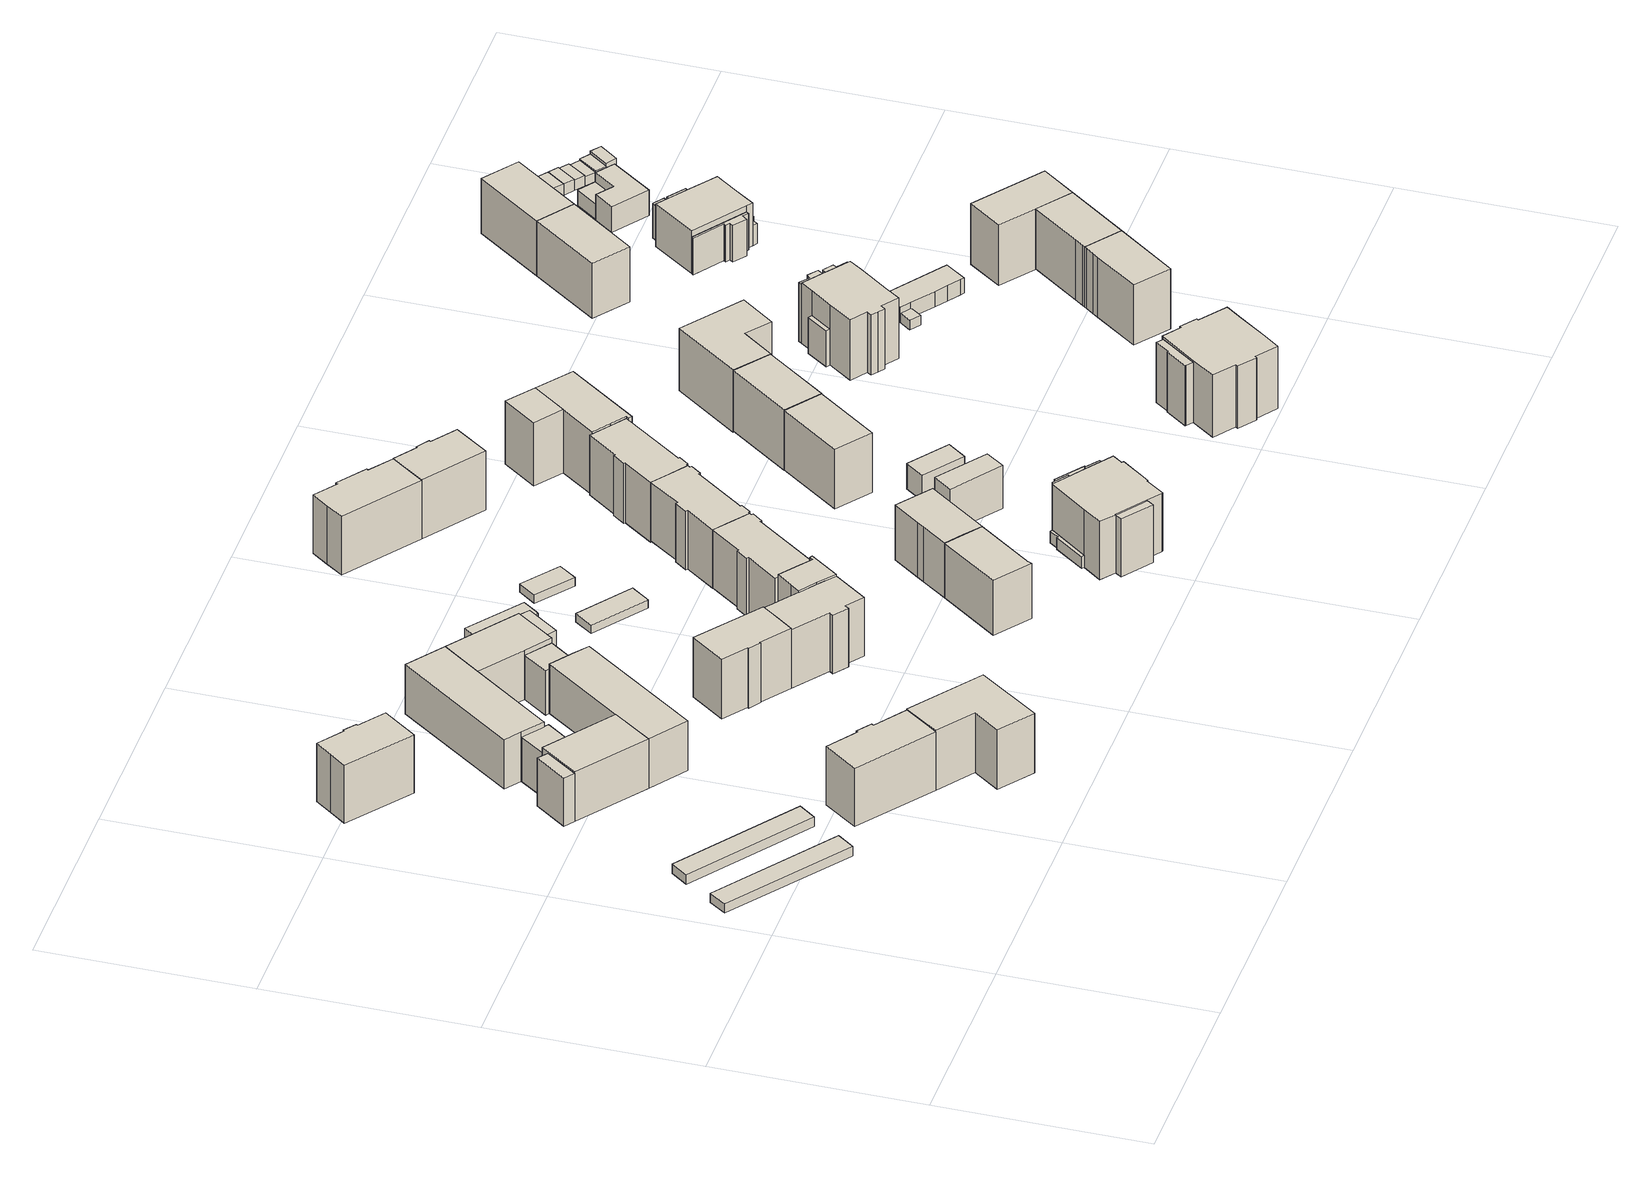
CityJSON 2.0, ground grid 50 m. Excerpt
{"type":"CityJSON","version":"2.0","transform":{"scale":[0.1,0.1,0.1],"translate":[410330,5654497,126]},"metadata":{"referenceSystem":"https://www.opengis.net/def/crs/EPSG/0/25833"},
"CityObjects":{
"building1":{"type":"Building","attributes":{"Dachtyp_tdc":"tdcPolyFlatRoof","Gemeindeschluessel":14612000,"Dachneigung":0,"QualitaetDacherkennung":51,"Geometrietyp2DReferenz":"3000","measuredHeight":2.45,"function":"31001_2463","roofType":"1000"},"geometry":[{"type":"Solid","lod":"1","boundaries":[[[[0,1,2,3]],[[4,5,6,7]],[[3,5,4,0]],[[2,6,5,3]],[[1,7,6,2]],[[0,4,7,1]]]]}]},
"building2":{"type":"Building","attributes":{"Dachtyp_tdc":"tdcPolyFlatRoof","Gemeindeschluessel":14612000,"Dachneigung":2.94,"QualitaetDacherkennung":59,"Geometrietyp2DReferenz":"3000","measuredHeight":2.65,"function":"31001_2463","roofType":"2100"},"geometry":[{"type":"Solid","lod":"1","boundaries":[[[[8,9,10,11]],[[12,13,14,15]],[[11,13,12,8]],[[10,14,13,11]],[[9,15,14,10]],[[8,12,15,9]]]]}]},
"building3":{"type":"Building","attributes":{"Dachtyp_tdc":"tdcHipAndGableRoof","Gemeindeschluessel":14612000,"Dachneigung":37.78,"QualitaetDacherkennung":72,"Geometrietyp2DReferenz":"3000","measuredHeight":17.45,"function":"31001_9998","roofType":"5000"},"geometry":[{"type":"Solid","lod":"1","boundaries":[[[[16,17,18,19,20,21,22,23,24]],[[25,26,27,28,29,30,31,32,33]],[[24,26,25,16]],[[23,27,26,24]],[[22,28,27,23]],[[21,29,28,22]],[[20,30,29,21]],[[19,31,30,20]],[[18,32,31,19]],[[17,33,32,18]],[[16,25,33,17]]]]}]},
"building4":{"type":"Building","attributes":{"Dachtyp_tdc":"tdcHipAndGableRoof","Gemeindeschluessel":14612000,"Dachneigung":37.5,"QualitaetDacherkennung":71,"Geometrietyp2DReferenz":"3000","measuredHeight":17.58,"function":"31001_9998","roofType":"5000"},"geometry":[{"type":"Solid","lod":"1","boundaries":[[[[34,35,36,37,38,39,40,41,42]],[[43,44,45,46,47,48,49,50,51]],[[42,44,43,34]],[[41,45,44,42]],[[40,46,45,41]],[[39,47,46,40]],[[38,48,47,39]],[[37,49,48,38]],[[36,50,49,37]],[[35,51,50,36]],[[34,43,51,35]]]]}]},
"building5":{"type":"Building","attributes":{"Dachtyp_tdc":"tdcFreeFormRoof","Gemeindeschluessel":14612000,"Dachneigung":36.36,"QualitaetDacherkennung":75,"Geometrietyp2DReferenz":"3000","measuredHeight":17.56,"function":"31001_9998","roofType":"5000"},"geometry":[{"type":"Solid","lod":"1","boundaries":[[[[52,53,54,55,56,57]],[[58,59,47,45,60,61]],[[57,59,58,52]],[[56,47,59,57]],[[55,45,47,56]],[[54,60,45,55]],[[53,61,60,54]],[[52,58,61,53]]]]}]},
"building6":{"type":"Building","attributes":{"Gemeindeschluessel":14612000,"Geometrietyp2DReferenz":"3000","function":"31001_9998","roofType":"9999"},"children":["building6-1","building6-2","building6-3","building6-4","building6-5","building6-6","building6-7","building6-8"]},
"building6-1":{"type":"BuildingPart","attributes":{"Dachtyp_tdc":"tdcPolyFlatRoof","Dachneigung":23.16,"QualitaetDacherkennung":51,"Geometrietyp2DReferenz":"3000","measuredHeight":13.21,"roofType":"2100"},"parents":["building6"],"geometry":[{"type":"Solid","lod":"1","boundaries":[[[[62,63,64,65]],[[66,67,68,69]],[[65,67,66,62]],[[64,68,67,65]],[[63,69,68,64]],[[62,66,69,63]]]]}]},
"building6-2":{"type":"BuildingPart","attributes":{"Dachtyp_tdc":"tdcPolyFlatRoof","Dachneigung":24.16,"QualitaetDacherkennung":49,"Geometrietyp2DReferenz":"3000","measuredHeight":13.28,"roofType":"2100"},"parents":["building6"],"geometry":[{"type":"Solid","lod":"1","boundaries":[[[[70,71,72,73]],[[74,75,76,77]],[[73,75,74,70]],[[72,76,75,73]],[[71,77,76,72]],[[70,74,77,71]]]]}]},
"building6-3":{"type":"BuildingPart","attributes":{"Dachtyp_tdc":"tdcPolyFlatRoof","Dachneigung":0,"QualitaetDacherkennung":72,"Geometrietyp2DReferenz":"3000","measuredHeight":11.73,"roofType":"1000"},"parents":["building6"],"geometry":[{"type":"Solid","lod":"1","boundaries":[[[[78,79,80,81,82]],[[83,84,85,86,87]],[[82,84,83,78]],[[81,85,84,82]],[[80,86,85,81]],[[79,87,86,80]],[[78,83,87,79]]]]}]},
"building6-4":{"type":"BuildingPart","attributes":{"Dachtyp_tdc":"tdcGableRoof","Dachneigung":17.77,"QualitaetDacherkennung":69,"Geometrietyp2DReferenz":"3000","measuredHeight":14.14,"roofType":"3100"},"parents":["building6"],"geometry":[{"type":"Solid","lod":"1","boundaries":[[[[88,89,90,91]],[[92,74,93,94]],[[91,74,92,88]],[[90,93,74,91]],[[89,94,93,90]],[[88,92,94,89]]]]}]},
"building6-5":{"type":"BuildingPart","attributes":{"Dachtyp_tdc":"tdcHipRoof","Dachneigung":19.66,"QualitaetDacherkennung":81,"Geometrietyp2DReferenz":"3000","measuredHeight":14.11,"roofType":"3200"},"parents":["building6"],"geometry":[{"type":"Solid","lod":"1","boundaries":[[[[95,96,97,98,99,100,101]],[[102,103,104,105,106,107,108]],[[101,103,102,95]],[[100,104,103,101]],[[99,105,104,100]],[[98,106,105,99]],[[97,107,106,98]],[[96,108,107,97]],[[95,102,108,96]]]]}]},
"building6-6":{"type":"BuildingPart","attributes":{"Dachtyp_tdc":"tdcGableRoof","Dachneigung":17.85,"QualitaetDacherkennung":70,"Geometrietyp2DReferenz":"3000","measuredHeight":14.15,"roofType":"3100"},"parents":["building6"],"geometry":[{"type":"Solid","lod":"1","boundaries":[[[[109,98,97,110,111,112]],[[66,69,84,83,107,106]],[[112,69,66,109]],[[111,84,69,112]],[[110,83,84,111]],[[97,107,83,110]],[[98,106,107,97]],[[109,66,106,98]]]]}]},
"building6-7":{"type":"BuildingPart","attributes":{"Dachtyp_tdc":"tdcPolyFlatRoof","Dachneigung":0,"QualitaetDacherkennung":70,"Geometrietyp2DReferenz":"3000","measuredHeight":11.73,"roofType":"1000"},"parents":["building6"],"geometry":[{"type":"Solid","lod":"1","boundaries":[[[[113,114,115,116,117,118]],[[102,108,119,120,93,103]],[[118,108,102,113]],[[117,119,108,118]],[[116,120,119,117]],[[115,93,120,116]],[[114,103,93,115]],[[113,102,103,114]]]]}]},
"building6-8":{"type":"BuildingPart","attributes":{"Dachtyp_tdc":"tdcHipRoof","Dachneigung":19.84,"QualitaetDacherkennung":82,"Geometrietyp2DReferenz":"3000","measuredHeight":14.15,"roofType":"3200"},"parents":["building6"],"geometry":[{"type":"Solid","lod":"1","boundaries":[[[[121,89,88,122,123,124]],[[85,125,126,92,94,86]],[[124,85,86,121]],[[123,125,85,124]],[[122,126,125,123]],[[88,92,126,122]],[[89,94,92,88]],[[121,86,94,89]]]]}]},
"building7":{"type":"Building","attributes":{"Dachtyp_tdc":"tdcHipAndGableRoof","Gemeindeschluessel":14612000,"Dachneigung":37.35,"QualitaetDacherkennung":69,"Geometrietyp2DReferenz":"3000","measuredHeight":17.78,"function":"31001_9998","roofType":"5000"},"geometry":[{"type":"Solid","lod":"1","boundaries":[[[[127,128,129,130,131,132,133,134,135]],[[136,137,138,139,140,141,142,143,144]],[[135,137,136,127]],[[134,138,137,135]],[[133,139,138,134]],[[132,140,139,133]],[[131,141,140,132]],[[130,142,141,131]],[[129,143,142,130]],[[128,144,143,129]],[[127,136,144,128]]]]}]},
"building8":{"type":"Building","attributes":{"Gemeindeschluessel":14612000,"Geometrietyp2DReferenz":"3000","function":"31001_9998","roofType":"9999"},"children":["building8-1","building8-2"]},
"building8-1":{"type":"BuildingPart","attributes":{"Dachtyp_tdc":"tdcGableRoof","Dachneigung":36.53,"QualitaetDacherkennung":69,"Geometrietyp2DReferenz":"3000","measuredHeight":17.7,"roofType":"3100"},"parents":["building8"],"geometry":[{"type":"Solid","lod":"1","boundaries":[[[[145,146,147,148,149,150,151,152,153]],[[154,155,156,157,158,159,160,161,162]],[[153,155,154,145]],[[152,156,155,153]],[[151,157,156,152]],[[150,158,157,151]],[[149,159,158,150]],[[148,160,159,149]],[[147,161,160,148]],[[146,162,161,147]],[[145,154,162,146]]]]}]},
"building8-2":{"type":"BuildingPart","attributes":{"Dachtyp_tdc":"tdcHipAndGableRoof","Dachneigung":37.34,"QualitaetDacherkennung":68,"Geometrietyp2DReferenz":"3000","measuredHeight":17.77,"roofType":"5000"},"parents":["building8"],"geometry":[{"type":"Solid","lod":"1","boundaries":[[[[163,164,165,166,167,168,169,170,171,172,173,174,175]],[[176,177,136,144,143,178,179,180,157,155,181,182,183]],[[175,177,176,163]],[[174,136,177,175]],[[173,144,136,174]],[[172,143,144,173]],[[171,178,143,172]],[[170,179,178,171]],[[169,180,179,170]],[[168,157,180,169]],[[167,155,157,168]],[[166,181,155,167]],[[165,182,181,166]],[[164,183,182,165]],[[163,176,183,164]]]]}]},
"building9":{"type":"Building","attributes":{"Dachtyp_tdc":"tdcGableRoof","Gemeindeschluessel":14612000,"Dachneigung":49.76,"QualitaetDacherkennung":6,"Geometrietyp2DReferenz":"3000","measuredHeight":5.84,"function":"31001_2463","roofType":"3100"},"geometry":[{"type":"Solid","lod":"1","boundaries":[[[[184,185,186,187,188,189,190]],[[191,192,193,194,195,196,197]],[[190,192,191,184]],[[189,193,192,190]],[[188,194,193,189]],[[187,195,194,188]],[[186,196,195,187]],[[185,197,196,186]],[[184,191,197,185]]]]}]},
"building10":{"type":"Building","attributes":{"Dachtyp_tdc":"tdcPolyFlatRoof","Gemeindeschluessel":14612000,"Dachneigung":3.15,"QualitaetDacherkennung":67,"Geometrietyp2DReferenz":"3000","measuredHeight":2.36,"function":"31001_2463","roofType":"2100"},"geometry":[{"type":"Solid","lod":"1","boundaries":[[[[198,199,200,201]],[[202,203,204,205]],[[201,203,202,198]],[[200,204,203,201]],[[199,205,204,200]],[[198,202,205,199]]]]}]},
"building11":{"type":"Building","attributes":{"Dachtyp_tdc":"tdcFreeFormRoof","Gemeindeschluessel":14612000,"Dachneigung":37.37,"QualitaetDacherkennung":79,"Geometrietyp2DReferenz":"3000","measuredHeight":16.45,"function":"31001_9998","roofType":"5000"},"geometry":[{"type":"Solid","lod":"1","boundaries":[[[[206,207,208,209,210,211]],[[212,213,214,215,216,217]],[[211,213,212,206]],[[210,214,213,211]],[[209,215,214,210]],[[208,216,215,209]],[[207,217,216,208]],[[206,212,217,207]]]]}]},
"building12":{"type":"Building","attributes":{"Dachtyp_tdc":"tdcGableRoof","Gemeindeschluessel":14612000,"Dachneigung":37.32,"QualitaetDacherkennung":85,"Geometrietyp2DReferenz":"3000","measuredHeight":17.34,"function":"31001_9998","roofType":"3100"},"geometry":[{"type":"Solid","lod":"1","boundaries":[[[[218,219,220,221,222,223,224,225,226,227,228,229,230,231,232,233]],[[234,235,236,237,238,239,240,241,242,243,244,245,246,247,248,249]],[[233,235,234,218]],[[232,236,235,233]],[[231,237,236,232]],[[230,238,237,231]],[[229,239,238,230]],[[228,240,239,229]],[[227,241,240,228]],[[226,242,241,227]],[[225,243,242,226]],[[224,244,243,225]],[[223,245,244,224]],[[222,246,245,223]],[[221,247,246,222]],[[220,248,247,221]],[[219,249,248,220]],[[218,234,249,219]]]]}]},
"building13":{"type":"Building","attributes":{"Dachtyp_tdc":"tdcPolyFlatRoof","Gemeindeschluessel":14612000,"Dachneigung":3.33,"QualitaetDacherkennung":81,"Geometrietyp2DReferenz":"3000","measuredHeight":2.34,"function":"31001_2463","roofType":"2100"},"geometry":[{"type":"Solid","lod":"1","boundaries":[[[[250,251,252,253]],[[254,255,256,257]],[[253,255,254,250]],[[252,256,255,253]],[[251,257,256,252]],[[250,254,257,251]]]]}]},
"building14":{"type":"Building","attributes":{"Dachtyp_tdc":"tdcHipAndGableRoof","Gemeindeschluessel":14612000,"Dachneigung":37.09,"QualitaetDacherkennung":76,"Geometrietyp2DReferenz":"3000","measuredHeight":16.44,"function":"31001_9998","roofType":"5000"},"geometry":[{"type":"Solid","lod":"1","boundaries":[[[[258,259,260,261,262,263,264]],[[213,265,266,267,268,214,269]],[[264,265,213,258]],[[263,266,265,264]],[[262,267,266,263]],[[261,268,267,262]],[[260,214,268,261]],[[259,269,214,260]],[[258,213,269,259]]]]}]},
"building15":{"type":"Building","attributes":{"Dachtyp_tdc":"tdcGableRoof","Gemeindeschluessel":14612000,"Dachneigung":37.23,"QualitaetDacherkennung":85,"Geometrietyp2DReferenz":"3000","measuredHeight":17.52,"function":"31001_9998","roofType":"3100"},"geometry":[{"type":"Solid","lod":"1","boundaries":[[[[270,271,230,229,228,272,273,274,275,276,277,278,279,280,281,282,283,284]],[[285,286,287,288,289,290,291,292,293,294,295,296,297,298,299,300,301,302]],[[284,286,285,270]],[[283,287,286,284]],[[282,288,287,283]],[[281,289,288,282]],[[280,290,289,281]],[[279,291,290,280]],[[278,292,291,279]],[[277,293,292,278]],[[276,294,293,277]],[[275,295,294,276]],[[274,296,295,275]],[[273,297,296,274]],[[272,298,297,273]],[[228,299,298,272]],[[229,300,299,228]],[[230,301,300,229]],[[271,302,301,230]],[[270,285,302,271]]]]}]},
"building16":{"type":"Building","attributes":{"Gemeindeschluessel":14612000,"Geometrietyp2DReferenz":"3000","function":"31001_9998","roofType":"9999"},"children":["building16-1","building16-2","building16-3","building16-4","building16-5"]},
"building16-1":{"type":"BuildingPart","attributes":{"Dachtyp_tdc":"tdcFreeFormRoof","Dachneigung":51.34,"QualitaetDacherkennung":10,"Geometrietyp2DReferenz":"3000","measuredHeight":14.59,"roofType":"5000"},"parents":["building16"],"geometry":[{"type":"Solid","lod":"1","boundaries":[[[[303,304,305,306]],[[307,308,309,310]],[[306,308,307,303]],[[305,309,308,306]],[[304,310,309,305]],[[303,307,310,304]]]]}]},
"building16-2":{"type":"BuildingPart","attributes":{"Dachtyp_tdc":"tdcPolyFlatRoof","Dachneigung":0,"QualitaetDacherkennung":0,"Geometrietyp2DReferenz":"3000","measuredHeight":3.07,"roofType":"9999"},"parents":["building16"],"geometry":[{"type":"Solid","lod":"1","boundaries":[[[[311,312,313,314,315,316]],[[317,318,319,320,321,322]],[[316,318,317,311]],[[315,319,318,316]],[[314,320,319,315]],[[313,321,320,314]],[[312,322,321,313]],[[311,317,322,312]]]]}]},
"building16-3":{"type":"BuildingPart","attributes":{"Dachtyp_tdc":"tdcFreeFormRoof","Dachneigung":54.46,"QualitaetDacherkennung":13,"Geometrietyp2DReferenz":"3000","measuredHeight":14.56,"roofType":"5000"},"parents":["building16"],"geometry":[{"type":"Solid","lod":"1","boundaries":[[[[323,324,325,326,327,328,329]],[[330,331,332,333,334,335,307]],[[329,330,307,323]],[[328,331,330,329]],[[327,332,331,328]],[[326,333,332,327]],[[325,334,333,326]],[[324,335,334,325]],[[323,307,335,324]]]]}]},
"building16-4":{"type":"BuildingPart","attributes":{"Dachtyp_tdc":"tdcCutTentRoof","Dachneigung":0.566,"QualitaetDacherkennung":48,"Geometrietyp2DReferenz":"3000","measuredHeight":17.01,"roofType":"9999"},"parents":["building16"],"geometry":[{"type":"Solid","lod":"1","boundaries":[[[[336,337,338,339,340,341,342,343,344,345,346,347,348,349,350,351]],[[352,353,354,322,321,330,307,310,355,356,357,358,359,360,361,362]],[[351,353,352,336]],[[350,354,353,351]],[[349,322,354,350]],[[348,321,322,349]],[[347,330,321,348]],[[346,307,330,347]],[[345,310,307,346]],[[344,355,310,345]],[[343,356,355,344]],[[342,357,356,343]],[[341,358,357,342]],[[340,359,358,341]],[[339,360,359,340]],[[338,361,360,339]],[[337,362,361,338]],[[336,352,362,337]]]]}]},
"building16-5":{"type":"BuildingPart","attributes":{"Dachtyp_tdc":"tdcGableRoof","Dachneigung":29.34,"QualitaetDacherkennung":16,"Geometrietyp2DReferenz":"3000","measuredHeight":16.49,"roofType":"3100"},"parents":["building16"],"geometry":[{"type":"Solid","lod":"1","boundaries":[[[[363,364,365,366]],[[362,367,368,352]],[[366,367,362,363]],[[365,368,367,366]],[[364,352,368,365]],[[363,362,352,364]]]]}]},
"building17":{"type":"Building","attributes":{"Dachtyp_tdc":"tdcGableRoof","Gemeindeschluessel":14612000,"Dachneigung":37.22,"QualitaetDacherkennung":71,"Geometrietyp2DReferenz":"3000","measuredHeight":17.54,"function":"31001_9998","roofType":"3100"},"geometry":[{"type":"Solid","lod":"1","boundaries":[[[[369,370,371,372,373,374,375,376,377,378]],[[379,380,381,382,383,384,385,386,387,388]],[[378,380,379,369]],[[377,381,380,378]],[[376,382,381,377]],[[375,383,382,376]],[[374,384,383,375]],[[373,385,384,374]],[[372,386,385,373]],[[371,387,386,372]],[[370,388,387,371]],[[369,379,388,370]]]]}]},
"building18":{"type":"Building","attributes":{"Dachtyp_tdc":"tdcGableRoof","Gemeindeschluessel":14612000,"Dachneigung":66.22,"QualitaetDacherkennung":9,"Geometrietyp2DReferenz":"3000","measuredHeight":14.75,"function":"31001_2463","roofType":"3100"},"geometry":[{"type":"Solid","lod":"1","boundaries":[[[[389,390,391,392]],[[393,394,395,396]],[[392,394,393,389]],[[391,395,394,392]],[[390,396,395,391]],[[389,393,396,390]]]]}]},
"building19":{"type":"Building","attributes":{"Dachtyp_tdc":"tdcHipAndGableRoof","Gemeindeschluessel":14612000,"Dachneigung":37.51,"QualitaetDacherkennung":72,"Geometrietyp2DReferenz":"3000","measuredHeight":17.6,"function":"31001_9998","roofType":"5000"},"geometry":[{"type":"Solid","lod":"1","boundaries":[[[[397,398,399,400,401,402,403,404,405]],[[382,406,407,408,409,410,411,384,383]],[[405,406,382,397]],[[404,407,406,405]],[[403,408,407,404]],[[402,409,408,403]],[[401,410,409,402]],[[400,411,410,401]],[[399,384,411,400]],[[398,383,384,399]],[[397,382,383,398]]]]}]},
"building20":{"type":"Building","attributes":{"Dachtyp_tdc":"tdcGableRoof","Gemeindeschluessel":14612000,"Dachneigung":37.27,"QualitaetDacherkennung":84,"Geometrietyp2DReferenz":"3000","measuredHeight":17.91,"function":"31001_9998","roofType":"3100"},"geometry":[{"type":"Solid","lod":"1","boundaries":[[[[412,413,282,281,280,414,415,416,417,418,419,420,421,422,423,424]],[[425,426,427,428,429,430,431,432,433,434,435,436,437,438,439,440]],[[424,426,425,412]],[[423,427,426,424]],[[422,428,427,423]],[[421,429,428,422]],[[420,430,429,421]],[[419,431,430,420]],[[418,432,431,419]],[[417,433,432,418]],[[416,434,433,417]],[[415,435,434,416]],[[414,436,435,415]],[[280,437,436,414]],[[281,438,437,280]],[[282,439,438,281]],[[413,440,439,282]],[[412,425,440,413]]]]}]},
"building21":{"type":"Building","attributes":{"Dachtyp_tdc":"tdcPolyFlatRoof","Gemeindeschluessel":14612000,"Dachneigung":3.02,"QualitaetDacherkennung":56,"Geometrietyp2DReferenz":"3000","measuredHeight":2.67,"function":"31001_9998","roofType":"2100"},"geometry":[{"type":"Solid","lod":"1","boundaries":[[[[441,442,443,444]],[[445,446,447,448]],[[444,446,445,441]],[[443,447,446,444]],[[442,448,447,443]],[[441,445,448,442]]]]}]},
"building22":{"type":"Building","attributes":{"Dachtyp_tdc":"tdcGableRoof","Gemeindeschluessel":14612000,"Dachneigung":57.33,"QualitaetDacherkennung":16,"Geometrietyp2DReferenz":"3000","measuredHeight":9.85,"function":"31001_2463","roofType":"3100"},"geometry":[{"type":"Solid","lod":"1","boundaries":[[[[449,450,451,452]],[[453,454,455,456]],[[452,454,453,449]],[[451,455,454,452]],[[450,456,455,451]],[[449,453,456,450]]]]}]},
"building23":{"type":"Building","attributes":{"Dachtyp_tdc":"tdcHipAndGableRoof","Gemeindeschluessel":14612000,"Dachneigung":36.99,"QualitaetDacherkennung":79,"Geometrietyp2DReferenz":"3000","measuredHeight":17.65,"function":"31001_9998","roofType":"5000"},"geometry":[{"type":"Solid","lod":"1","boundaries":[[[[457,458,459,460]],[[461,462,463,464]],[[460,462,461,457]],[[459,463,462,460]],[[458,464,463,459]],[[457,461,464,458]]]]}]},
"building24":{"type":"Building","attributes":{"Gemeindeschluessel":14612000,"Geometrietyp2DReferenz":"3000","function":"31001_9998","roofType":"9999"},"children":["building24-1","building24-2"]},
"building24-1":{"type":"BuildingPart","attributes":{"Dachtyp_tdc":"tdcHipAndGableRoof","Dachneigung":36.95,"QualitaetDacherkennung":67,"Geometrietyp2DReferenz":"3000","measuredHeight":18.6,"roofType":"5000"},"parents":["building24"],"geometry":[{"type":"Solid","lod":"1","boundaries":[[[[465,466,467,468]],[[469,470,471,472]],[[468,470,469,465]],[[467,471,470,468]],[[466,472,471,467]],[[465,469,472,466]]]]}]},
"building24-2":{"type":"BuildingPart","attributes":{"Dachtyp_tdc":"tdcHipAndGableRoof","Dachneigung":36.85,"QualitaetDacherkennung":68,"Geometrietyp2DReferenz":"3000","measuredHeight":18.6,"roofType":"5000"},"parents":["building24"],"geometry":[{"type":"Solid","lod":"1","boundaries":[[[[473,474,475,476,466,465,477,478]],[[479,480,481,469,472,482,483,484]],[[478,480,479,473]],[[477,481,480,478]],[[465,469,481,477]],[[466,472,469,465]],[[476,482,472,466]],[[475,483,482,476]],[[474,484,483,475]],[[473,479,484,474]]]]}]},
"building25":{"type":"Building","attributes":{"Dachtyp_tdc":"tdcGableRoof","Gemeindeschluessel":14612000,"Dachneigung":36.83,"QualitaetDacherkennung":82,"Geometrietyp2DReferenz":"3000","measuredHeight":17.8,"function":"31001_9998","roofType":"3100"},"geometry":[{"type":"Solid","lod":"1","boundaries":[[[[485,486,487,488]],[[489,490,491,492]],[[488,490,489,485]],[[487,491,490,488]],[[486,492,491,487]],[[485,489,492,486]]]]}]},
"building26":{"type":"Building","attributes":{"Gemeindeschluessel":14612000,"Geometrietyp2DReferenz":"3000","function":"31001_9998","roofType":"9999"},"children":["building26-1","building26-2","building26-3"]},
"building26-1":{"type":"BuildingPart","attributes":{"Dachtyp_tdc":"tdcFreeFormRoof","Dachneigung":66.39,"QualitaetDacherkennung":14,"Geometrietyp2DReferenz":"3000","measuredHeight":17.11,"roofType":"5000"},"parents":["building26"],"geometry":[{"type":"Solid","lod":"1","boundaries":[[[[493,494,495,496,497,498,499]],[[500,501,502,503,504,505,506]],[[499,501,500,493]],[[498,502,501,499]],[[497,503,502,498]],[[496,504,503,497]],[[495,505,504,496]],[[494,506,505,495]],[[493,500,506,494]]]]}]},
"building26-2":{"type":"BuildingPart","attributes":{"Dachtyp_tdc":"tdcGableRoof","Dachneigung":68.53,"QualitaetDacherkennung":6,"Geometrietyp2DReferenz":"3000","measuredHeight":12.08,"roofType":"3100"},"parents":["building26"],"geometry":[{"type":"Solid","lod":"1","boundaries":[[[[507,508,509,510,511,512,513,514,515]],[[516,517,518,519,520,521,522,523,524]],[[515,517,516,507]],[[514,518,517,515]],[[513,519,518,514]],[[512,520,519,513]],[[511,521,520,512]],[[510,522,521,511]],[[509,523,522,510]],[[508,524,523,509]],[[507,516,524,508]]]]}]},
"building26-3":{"type":"BuildingPart","attributes":{"Dachtyp_tdc":"tdcCutTentRoof","Dachneigung":0.078,"QualitaetDacherkennung":50,"Geometrietyp2DReferenz":"3000","measuredHeight":17.96,"roofType":"9999"},"parents":["building26"],"geometry":[{"type":"Solid","lod":"1","boundaries":[[[[525,526,527,528,529,530,531,532,533,534,535,536,537,538,539,540,541]],[[542,543,544,505,504,545,546,547,548,549,550,551,519,517,552,553,554]],[[541,543,542,525]],[[540,544,543,541]],[[539,505,544,540]],[[538,504,505,539]],[[537,545,504,538]],[[536,546,545,537]],[[535,547,546,536]],[[534,548,547,535]],[[533,549,548,534]],[[532,550,549,533]],[[531,551,550,532]],[[530,519,551,531]],[[529,517,519,530]],[[528,552,517,529]],[[527,553,552,528]],[[526,554,553,527]],[[525,542,554,526]]]]}]},
"building27":{"type":"Building","attributes":{"Dachtyp_tdc":"tdcFreeFormRoof","Gemeindeschluessel":14612000,"Dachneigung":35.76,"QualitaetDacherkennung":76,"Geometrietyp2DReferenz":"3000","measuredHeight":18.19,"function":"31001_9998","roofType":"5000"},"geometry":[{"type":"Solid","lod":"1","boundaries":[[[[555,556,557,558,559,560]],[[561,562,563,564,565,566]],[[560,562,561,555]],[[559,563,562,560]],[[558,564,563,559]],[[557,565,564,558]],[[556,566,565,557]],[[555,561,566,556]]]]}]},
"building28":{"type":"Building","attributes":{"Gemeindeschluessel":14612000,"Geometrietyp2DReferenz":"3000","function":"31001_9998","roofType":"9999"},"children":["building28-1","building28-2","building28-3","building28-4","building28-5"]},
"building28-1":{"type":"BuildingPart","attributes":{"Dachtyp_tdc":"tdcHipAndGableRoof","Dachneigung":11.03,"QualitaetDacherkennung":68,"Geometrietyp2DReferenz":"3000","measuredHeight":16.48,"roofType":"5000"},"parents":["building28"],"geometry":[{"type":"Solid","lod":"1","boundaries":[[[[567,568,569,570,571,572,573,574,575,576,577,578,579,580,581]],[[582,583,584,585,586,587,588,589,590,591,592,593,594,595,596]],[[581,582,596,567]],[[580,583,582,581]],[[579,584,583,580]],[[578,585,584,579]],[[577,586,585,578]],[[576,587,586,577]],[[575,588,587,576]],[[574,589,588,575]],[[573,590,589,574]],[[572,591,590,573]],[[571,592,591,572]],[[570,593,592,571]],[[569,594,593,570]],[[568,595,594,569]],[[567,596,595,568]]]]}]},
"building28-2":{"type":"BuildingPart","attributes":{"Dachtyp_tdc":"tdcPolyFlatRoof","Dachneigung":0,"QualitaetDacherkennung":3,"Geometrietyp2DReferenz":"3000","measuredHeight":9.66,"roofType":"1000"},"parents":["building28"],"geometry":[{"type":"Solid","lod":"1","boundaries":[[[[597,598,599,600]],[[595,601,602,596]],[[600,601,595,597]],[[599,602,601,600]],[[598,596,602,599]],[[597,595,596,598]]]]}]},
"building28-3":{"type":"BuildingPart","attributes":{"Dachtyp_tdc":"tdcFreeFormRoof","Dachneigung":34.56,"QualitaetDacherkennung":17,"Geometrietyp2DReferenz":"3000","measuredHeight":9.67,"roofType":"5000"},"parents":["building28"],"geometry":[{"type":"Solid","lod":"1","boundaries":[[[[603,604,605,606]],[[589,607,608,590]],[[606,607,589,603]],[[605,608,607,606]],[[604,590,608,605]],[[603,589,590,604]]]]}]},
"building28-4":{"type":"BuildingPart","attributes":{"Dachtyp_tdc":"tdcPolyFlatRoof","Dachneigung":0,"QualitaetDacherkennung":17,"Geometrietyp2DReferenz":"3000","measuredHeight":15.44,"roofType":"1000"},"parents":["building28"],"geometry":[{"type":"Solid","lod":"1","boundaries":[[[[609,610,611,612,613,614]],[[592,591,615,616,617,618]],[[614,591,592,609]],[[613,615,591,614]],[[612,616,615,613]],[[611,617,616,612]],[[610,618,617,611]],[[609,592,618,610]]]]}]},
"building28-5":{"type":"BuildingPart","attributes":{"Dachtyp_tdc":"tdcFreeFormRoof","Dachneigung":35.02,"QualitaetDacherkennung":22,"Geometrietyp2DReferenz":"3000","measuredHeight":15.61,"roofType":"5000"},"parents":["building28"],"geometry":[{"type":"Solid","lod":"1","boundaries":[[[[619,620,621,622,623,624,625]],[[626,627,628,629,594,593,630]],[[625,627,626,619]],[[624,628,627,625]],[[623,629,628,624]],[[622,594,629,623]],[[621,593,594,622]],[[620,630,593,621]],[[619,626,630,620]]]]}]},
"building29":{"type":"Building","attributes":{"Dachtyp_tdc":"tdcFreeFormRoof","Gemeindeschluessel":14612000,"Dachneigung":36.34,"QualitaetDacherkennung":83,"Geometrietyp2DReferenz":"3000","measuredHeight":17.61,"function":"31001_9998","roofType":"5000"},"geometry":[{"type":"Solid","lod":"1","boundaries":[[[[631,632,633,634,635,636,637]],[[638,639,640,641,642,643,644]],[[637,639,638,631]],[[636,640,639,637]],[[635,641,640,636]],[[634,642,641,635]],[[633,643,642,634]],[[632,644,643,633]],[[631,638,644,632]]]]}]},
"building30":{"type":"Building","attributes":{"Gemeindeschluessel":14612000,"Geometrietyp2DReferenz":"3000","function":"31001_9998","roofType":"9999"},"children":["building30-1","building30-2"]},
"building30-1":{"type":"BuildingPart","attributes":{"Dachtyp_tdc":"tdcHipRoof","Dachneigung":35.71,"QualitaetDacherkennung":82,"Geometrietyp2DReferenz":"3000","measuredHeight":5.17,"roofType":"3200"},"parents":["building30"],"geometry":[{"type":"Solid","lod":"1","boundaries":[[[[645,646,647,648,649,650,651,652]],[[653,654,655,656,657,658,659,660]],[[652,654,653,645]],[[651,655,654,652]],[[650,656,655,651]],[[649,657,656,650]],[[648,658,657,649]],[[647,659,658,648]],[[646,660,659,647]],[[645,653,660,646]]]]}]},
"building30-2":{"type":"BuildingPart","attributes":{"Dachtyp_tdc":"tdcPolyFlatRoof","Dachneigung":12.52,"QualitaetDacherkennung":76,"Geometrietyp2DReferenz":"3000","measuredHeight":2.92,"roofType":"2100"},"parents":["building30"],"geometry":[{"type":"Solid","lod":"1","boundaries":[[[[661,662,663,664]],[[665,655,654,666]],[[664,655,665,661]],[[663,654,655,664]],[[662,666,654,663]],[[661,665,666,662]]]]}]},
"building31":{"type":"Building","attributes":{"Dachtyp_tdc":"tdcHipAndGableRoof","Gemeindeschluessel":14612000,"Dachneigung":37.18,"QualitaetDacherkennung":79,"Geometrietyp2DReferenz":"3000","measuredHeight":16.48,"function":"31001_9998","roofType":"5000"},"geometry":[{"type":"Solid","lod":"1","boundaries":[[[[667,668,669,670]],[[671,672,673,674]],[[670,672,671,667]],[[669,673,672,670]],[[668,674,673,669]],[[667,671,674,668]]]]}]},
"building32":{"type":"Building","attributes":{"Dachtyp_tdc":"tdcFreeFormRoof","Gemeindeschluessel":14612000,"Dachneigung":36.39,"QualitaetDacherkennung":85,"Geometrietyp2DReferenz":"3000","measuredHeight":17.66,"function":"31001_9998","roofType":"5000"},"geometry":[{"type":"Solid","lod":"1","boundaries":[[[[636,635,675,676,677,678]],[[640,679,680,681,682,641]],[[678,679,640,636]],[[677,680,679,678]],[[676,681,680,677]],[[675,682,681,676]],[[635,641,682,675]],[[636,640,641,635]]]]}]},
"building33":{"type":"Building","attributes":{"Dachtyp_tdc":"tdcFreeFormRoof","Gemeindeschluessel":14612000,"Dachneigung":36.71,"QualitaetDacherkennung":68,"Geometrietyp2DReferenz":"3000","measuredHeight":17.89,"function":"31001_9998","roofType":"5000"},"geometry":[{"type":"Solid","lod":"1","boundaries":[[[[676,675,683,684,685]],[[686,687,688,689,690]],[[685,687,686,676]],[[684,688,687,685]],[[683,689,688,684]],[[675,690,689,683]],[[676,686,690,675]]]]}]},
"building34":{"type":"Building","attributes":{"Dachtyp_tdc":"tdcHipAndGableRoof","Gemeindeschluessel":14612000,"Dachneigung":37.22,"QualitaetDacherkennung":79,"Geometrietyp2DReferenz":"3000","measuredHeight":16.5,"function":"31001_9998","roofType":"5000"},"geometry":[{"type":"Solid","lod":"1","boundaries":[[[[668,667,691,692]],[[674,693,694,671]],[[692,693,674,668]],[[691,694,693,692]],[[667,671,694,691]],[[668,674,671,667]]]]}]},
"building35":{"type":"Building","attributes":{"Gemeindeschluessel":14612000,"Geometrietyp2DReferenz":"3000","function":"31001_9998","roofType":"9999"},"children":["building35-1","building35-2","building35-3","building35-4","building35-5"]},
"building35-1":{"type":"BuildingPart","attributes":{"Dachtyp_tdc":"tdcPolyFlatRoof","Dachneigung":24.09,"QualitaetDacherkennung":31,"Geometrietyp2DReferenz":"3000","measuredHeight":10.03,"roofType":"2100"},"parents":["building35"],"geometry":[{"type":"Solid","lod":"1","boundaries":[[[[695,696,697,698,699,700,701,702,703,704,705,706]],[[707,708,709,710,711,712,713,714,715,716,717,718]],[[706,708,707,695]],[[705,709,708,706]],[[704,710,709,705]],[[703,711,710,704]],[[702,712,711,703]],[[701,713,712,702]],[[700,714,713,701]],[[699,715,714,700]],[[698,716,715,699]],[[697,717,716,698]],[[696,718,717,697]],[[695,707,718,696]]]]}]},
"building35-2":{"type":"BuildingPart","attributes":{"Dachtyp_tdc":"tdcCutTentRoof","Dachneigung":43,"QualitaetDacherkennung":64,"Geometrietyp2DReferenz":"3000","measuredHeight":12.93,"roofType":"9999"},"parents":["building35"],"geometry":[{"type":"Solid","lod":"1","boundaries":[[[[719,720,721,722,723,724,725,726,727,728]],[[714,713,729,730,731,732,733,734,735,736]],[[728,713,714,719]],[[727,729,713,728]],[[726,730,729,727]],[[725,731,730,726]],[[724,732,731,725]],[[723,733,732,724]],[[722,734,733,723]],[[721,735,734,722]],[[720,736,735,721]],[[719,714,736,720]]]]}]},
"building35-3":{"type":"BuildingPart","attributes":{"Dachtyp_tdc":"tdcFreeFormRoof","Dachneigung":30.87,"QualitaetDacherkennung":37,"Geometrietyp2DReferenz":"3000","measuredHeight":5.78,"roofType":"5000"},"parents":["building35"],"geometry":[{"type":"Solid","lod":"1","boundaries":[[[[737,738,739,740,741,742,743,744]],[[745,746,747,748,749,736,735,750]],[[744,746,745,737]],[[743,747,746,744]],[[742,748,747,743]],[[741,749,748,742]],[[740,736,749,741]],[[739,735,736,740]],[[738,750,735,739]],[[737,745,750,738]]]]}]},
"building35-4":{"type":"BuildingPart","attributes":{"Dachtyp_tdc":"tdcFreeFormRoof","Dachneigung":42.08,"QualitaetDacherkennung":11,"Geometrietyp2DReferenz":"3000","measuredHeight":2.99,"roofType":"5000"},"parents":["building35"],"geometry":[{"type":"Solid","lod":"1","boundaries":[[[[751,752,753,754]],[[755,756,733,732]],[[754,756,755,751]],[[753,733,756,754]],[[752,732,733,753]],[[751,755,732,752]]]]}]},
"building35-5":{"type":"BuildingPart","attributes":{"Dachtyp_tdc":"tdcPolyFlatRoof","Dachneigung":40.16,"QualitaetDacherkennung":35,"Geometrietyp2DReferenz":"3000","measuredHeight":10.95,"roofType":"2100"},"parents":["building35"],"geometry":[{"type":"Solid","lod":"1","boundaries":[[[[757,758,759,760]],[[761,732,731,762]],[[760,732,761,757]],[[759,731,732,760]],[[758,762,731,759]],[[757,761,762,758]]]]}]},
"building36":{"type":"Building","attributes":{"Dachtyp_tdc":"tdcPolyFlatRoof","Gemeindeschluessel":14612000,"Dachneigung":0,"QualitaetDacherkennung":25,"Geometrietyp2DReferenz":"3000","measuredHeight":9.19,"function":"31001_9998","roofType":"1000"},"geometry":[{"type":"Solid","lod":"1","boundaries":[[[[763,764,765,766,767]],[[768,769,770,771,772]],[[767,769,768,763]],[[766,770,769,767]],[[765,771,770,766]],[[764,772,771,765]],[[763,768,772,764]]]]}]},
"building37":{"type":"Building","attributes":{"Dachtyp_tdc":"tdcFreeFormRoof","Gemeindeschluessel":14612000,"Dachneigung":63.47,"QualitaetDacherkennung":9,"Geometrietyp2DReferenz":"3000","measuredHeight":9.55,"function":"31001_9998","roofType":"5000"},"geometry":[{"type":"Solid","lod":"1","boundaries":[[[[773,774,775,776,777,778]],[[779,780,781,782,783,784]],[[778,780,779,773]],[[777,781,780,778]],[[776,782,781,777]],[[775,783,782,776]],[[774,784,783,775]],[[773,779,784,774]]]]}]},
"building38":{"type":"Building","attributes":{"Dachtyp_tdc":"tdcPolyFlatRoof","Gemeindeschluessel":14612000,"Dachneigung":12.94,"QualitaetDacherkennung":71,"Geometrietyp2DReferenz":"3000","measuredHeight":4.69,"function":"31001_9998","roofType":"2100"},"geometry":[{"type":"Solid","lod":"1","boundaries":[[[[785,786,787,788]],[[789,790,791,792]],[[788,790,789,785]],[[787,791,790,788]],[[786,792,791,787]],[[785,789,792,786]]]]}]},
"building39":{"type":"Building","attributes":{"Dachtyp_tdc":"tdcPolyFlatRoof","Gemeindeschluessel":14612000,"Dachneigung":0,"QualitaetDacherkennung":0,"Geometrietyp2DReferenz":"3000","BezugspunktDach":"2000","measuredHeight":3,"function":"31001_2463"},"geometry":[{"type":"Solid","lod":"1","boundaries":[[[[793,794,795,796]],[[797,798,799,800]],[[796,798,797,793]],[[795,799,798,796]],[[794,800,799,795]],[[793,797,800,794]]]]}]},
"building40":{"type":"Building","attributes":{"Dachtyp_tdc":"tdcPolyFlatRoof","Gemeindeschluessel":14612000,"Dachneigung":0,"QualitaetDacherkennung":86,"Geometrietyp2DReferenz":"3000","measuredHeight":3,"function":"31001_2463","roofType":"1000"},"geometry":[{"type":"Solid","lod":"1","boundaries":[[[[801,802,795,794]],[[803,800,799,804]],[[794,800,803,801]],[[795,799,800,794]],[[802,804,799,795]],[[801,803,804,802]]]]}]},
"building41":{"type":"Building","attributes":{"Dachtyp_tdc":"tdcPolyFlatRoof","Gemeindeschluessel":14612000,"Dachneigung":0,"QualitaetDacherkennung":0,"Geometrietyp2DReferenz":"3000","BezugspunktDach":"2000","measuredHeight":3,"function":"31001_2463"},"geometry":[{"type":"Solid","lod":"1","boundaries":[[[[801,805,806,802]],[[803,804,807,808]],[[802,804,803,801]],[[806,807,804,802]],[[805,808,807,806]],[[801,803,808,805]]]]}]},
"building42":{"type":"Building","attributes":{"Dachtyp_tdc":"tdcPolyFlatRoof","Gemeindeschluessel":14612000,"Dachneigung":0,"QualitaetDacherkennung":2,"Geometrietyp2DReferenz":"3000","measuredHeight":2.7,"function":"31001_2463","roofType":"1000"},"geometry":[{"type":"Solid","lod":"1","boundaries":[[[[809,810,811,812]],[[813,808,807,814]],[[812,808,813,809]],[[811,807,808,812]],[[810,814,807,811]],[[809,813,814,810]]]]}]},
"building43":{"type":"Building","attributes":{"Dachtyp_tdc":"tdcPolyFlatRoof","Gemeindeschluessel":14612000,"Dachneigung":7.62,"QualitaetDacherkennung":67,"Geometrietyp2DReferenz":"3000","measuredHeight":2.51,"function":"31001_2463","roofType":"2100"},"geometry":[{"type":"Solid","lod":"1","boundaries":[[[[815,816,817,818]],[[814,819,820,813]],[[818,819,814,815]],[[817,820,819,818]],[[816,813,820,817]],[[815,814,813,816]]]]}]},
"building44":{"type":"Building","attributes":{"Dachtyp_tdc":"tdcPolyFlatRoof","Gemeindeschluessel":14612000,"Dachneigung":8.16,"QualitaetDacherkennung":53,"Geometrietyp2DReferenz":"3000","measuredHeight":3.04,"function":"31001_2463","roofType":"2100"},"geometry":[{"type":"Solid","lod":"1","boundaries":[[[[821,822,823,824]],[[825,826,827,828]],[[824,826,825,821]],[[823,827,826,824]],[[822,828,827,823]],[[821,825,828,822]]]]}]},
"building45":{"type":"Building","attributes":{"Dachtyp_tdc":"tdcGableRoof","Gemeindeschluessel":14612000,"Dachneigung":13.37,"QualitaetDacherkennung":24,"Geometrietyp2DReferenz":"3000","measuredHeight":4.31,"function":"31001_2463","roofType":"3100"},"geometry":[{"type":"Solid","lod":"1","boundaries":[[[[829,830,831,832]],[[833,834,835,836]],[[832,834,833,829]],[[831,835,834,832]],[[830,836,835,831]],[[829,833,836,830]]]]}]}
},
"vertices":[
[4,606,62],[283,403,62],[313,444,62],[33,647,62],[4,606,38],[33,647,38],[313,444,38],[283,403,38],
[393,553,62],[113,755,62],[83,715,62],[363,513,62],[393,553,37],[363,513,37],[83,715,37],[113,755,37],
[146,1558,193],[116,1518,193],[86,1478,193],[235,1367,193],[295,1448,193],[234,1493,193],[236,1496,193],[209,1517,193],[206,1514,193],[146,1558,40],[206,1514,40],[209,1517,40],[236,1496,40],[234,1493,40],[295,1448,40],[235,1367,40],[86,1478,40],[116,1518,40],
[555,442,189],[522,466,189],[519,462,189],[449,512,189],[390,431,189],[567,302,189],[597,343,189],[626,384,189],[552,437,189],[555,442,35],[552,437,35],[626,384,35],[597,343,35],[567,302,35],[390,431,35],[449,512,35],[519,462,35],[522,466,35],
[607,177,192],[688,118,192],[792,263,192],[626,384,192],[567,302,192],[653,240,192],[607,177,35],[653,240,35],[792,263,35],[688,118,35],
[755,1287,166],[700,1210,166],[723,1194,166],[778,1270,166],[755,1287,40],[778,1270,40],[723,1194,40],[700,1210,40],
[232,1008,166],[287,1084,166],[264,1101,166],[208,1025,166],[232,1008,40],[208,1025,40],[264,1101,40],[287,1084,40],
[629,1237,157],[587,1178,157],[596,1172,157],[646,1136,157],[688,1194,157],[629,1237,40],[688,1194,40],[646,1136,40],[596,1172,40],[587,1178,40],
[393,891,170],[460,984,170],[299,1100,170],[232,1008,170],[393,891,40],[299,1100,40],[460,984,40],
[390,1123,170],[390,1124,170],[526,1311,170],[594,1404,170],[507,1467,170],[303,1186,170],[341,1159,170],[390,1123,40],[341,1159,40],[303,1186,40],[507,1467,40],[594,1404,40],[526,1311,40],[390,1124,40],
[755,1287,170],[629,1237,170],[688,1194,170],[700,1210,170],
[390,1123,157],[341,1159,157],[299,1100,157],[358,1058,157],[400,1116,157],[390,1124,157],[400,1116,40],[358,1058,40],
[596,1172,170],[480,829,170],[682,1109,170],[646,1136,170],[682,1109,40],[480,829,40],
[844,706,187],[874,746,187],[904,786,187],[754,898,187],[694,817,187],[750,775,187],[748,773,187],[775,754,187],[776,756,187],[844,706,30],[776,756,30],[775,754,30],[748,773,30],[750,775,30],[694,817,30],[754,898,30],[904,786,30],[874,746,30],
[1110,738,188],[1104,742,188],[1098,734,188],[1063,760,188],[1024,789,188],[996,751,188],[980,730,188],[1020,701,188],[1060,670,188],[1110,738,30],[1060,670,30],[1020,701,30],[980,730,30],[996,751,30],[1024,789,30],[1063,760,30],[1098,734,30],[1104,742,30],
[920,636,184],[954,611,184],[960,620,184],[1001,590,184],[1060,670,184],[980,730,184],[938,761,184],[924,771,184],[906,785,184],[904,786,184],[874,746,184],[844,706,184],[927,645,184],[920,636,30],[927,645,30],[906,785,30],[924,771,30],[938,761,30],[1001,590,30],[960,620,30],[954,611,30],
[769,1381,73],[873,1302,73],[896,1286,73],[901,1292,73],[926,1326,73],[799,1421,73],[774,1387,73],[769,1381,40],[774,1387,40],[799,1421,40],[926,1326,40],[901,1292,40],[896,1286,40],[873,1302,40],
[901,1169,62],[1025,1079,62],[1057,1123,62],[933,1213,62],[901,1169,40],[933,1213,40],[1057,1123,40],[1025,1079,40],
[1152,347,174],[1235,286,174],[1240,294,174],[1239,295,174],[1335,426,174],[1254,485,174],[1152,347,30],[1254,485,30],[1335,426,30],[1239,295,30],[1240,294,30],[1235,286,30],
[1074,869,182],[1018,793,182],[1024,789,182],[1058,763,182],[1098,734,182],[1104,742,182],[1208,883,182],[1211,880,182],[1230,905,182],[1226,908,182],[1230,913,182],[1190,942,182],[1150,972,182],[1095,897,182],[1091,900,182],[1070,872,182],[1074,869,29],[1070,872,29],[1091,900,29],[1095,897,29],[1150,972,29],[1190,942,29],[1230,913,29],[1226,908,29],[1230,905,29],[1211,880,29],[1208,883,29],[1104,742,29],[1098,734,29],[1058,763,29],[1024,789,29],[1018,793,29],
[974,1317,61],[1060,1252,61],[1091,1294,61],[1005,1359,61],[974,1317,39],[1005,1359,39],[1091,1294,39],[1060,1252,39],
[1254,485,175],[1294,456,175],[1335,426,175],[1438,566,175],[1357,626,175],[1310,562,175],[1297,545,175],[1297,545,30],[1310,562,30],[1357,626,30],[1438,566,30],[1294,456,30],
[1198,1046,182],[1202,1043,182],[1233,917,182],[1237,915,182],[1253,937,182],[1250,940,182],[1337,1058,182],[1341,1056,182],[1360,1081,182],[1356,1084,182],[1360,1089,182],[1320,1118,182],[1279,1148,182],[1224,1072,182],[1220,1075,182],[1198,1046,28],[1220,1075,28],[1224,1072,28],[1279,1148,28],[1320,1118,28],[1360,1089,28],[1356,1084,28],[1360,1081,28],[1341,1056,28],[1337,1058,28],[1250,940,28],[1253,937,28],[1237,915,28],[1233,917,28],[1230,913,28],[1190,942,28],[1150,972,28],[1202,1043,28],
[1597,262,172],[1630,238,172],[1641,254,172],[1609,278,172],[1597,262,32],[1609,278,32],[1641,254,32],[1630,238,32],
[1437,234,63],[1443,230,63],[1513,322,63],[1508,325,63],[1492,303,63],[1490,305,63],[1437,234,32],[1490,305,32],[1492,303,32],[1508,325,32],[1513,322,32],[1443,230,32],
[1597,262,170],[1561,289,170],[1567,296,170],[1573,305,170],[1538,330,170],[1532,322,170],[1525,313,170],[1525,313,32],[1532,322,32],[1538,330,32],[1573,305,32],[1567,296,32],[1561,289,32],
[1443,161,185],[1513,111,185],[1546,87,185],[1548,86,185],[1581,132,185],[1583,130,185],[1634,199,185],[1630,202,185],[1647,226,185],[1630,238,185],[1597,262,185],[1525,313,185],[1513,322,185],[1443,230,185],[1409,186,185],[1443,160,185],[1443,161,32],[1443,160,32],[1409,186,32],[1647,226,32],[1630,202,32],[1634,199,32],[1583,130,32],[1581,132,32],[1548,86,32],[1546,87,32],[1513,111,32],
[1513,111,184],[1443,161,184],[1432,145,184],[1502,94,184],[1502,94,32],[1432,145,32],
[1089,1794,180],[1086,1789,180],[1033,1828,180],[1003,1787,180],[974,1747,180],[1149,1620,180],[1178,1660,180],[1208,1701,180],[1153,1741,180],[1156,1745,180],[1089,1794,26],[1156,1745,26],[1153,1741,26],[1208,1701,26],[1178,1660,26],[1149,1620,26],[974,1747,26],[1003,1787,26],[1033,1828,26],[1086,1789,26],
[1524,588,140],[1492,544,140],[1607,460,140],[1639,504,140],[1524,588,27],[1639,504,27],[1607,460,27],[1492,544,27],
[1208,1701,181],[1178,1660,181],[1149,1620,181],[1290,1519,181],[1348,1600,181],[1290,1642,181],[1292,1646,181],[1263,1666,181],[1261,1663,181],[1261,1663,26],[1263,1666,26],[1292,1646,26],[1290,1642,26],[1348,1600,26],[1290,1519,26],
[1329,1223,182],[1332,1220,182],[1363,1093,182],[1366,1091,182],[1383,1114,182],[1380,1116,182],[1483,1257,182],[1488,1264,182],[1448,1293,182],[1413,1318,182],[1408,1322,182],[1353,1249,182],[1350,1252,182],[1329,1223,24],[1350,1252,24],[1353,1249,24],[1408,1322,24],[1413,1318,24],[1448,1293,24],[1488,1264,24],[1483,1257,24],[1380,1116,24],[1383,1114,24],[1366,1091,24],[1363,1093,24],[1360,1089,24],[1320,1118,24],[1279,1148,24],[1332,1220,24],
[1768,325,55],[1702,374,55],[1673,335,55],[1739,286,55],[1768,325,30],[1739,286,30],[1673,335,30],[1702,374,30],
[1627,680,87],[1594,636,87],[1686,569,87],[1719,613,87],[1627,680,20],[1719,613,20],[1686,569,20],[1594,636,20],
[1694,890,181],[1613,949,181],[1507,805,181],[1588,746,181],[1694,890,24],[1588,746,24],[1507,805,24],[1613,949,24],
[1473,1400,188],[1533,1480,188],[1469,1528,188],[1409,1447,188],[1473,1400,21],[1409,1447,21],[1469,1528,21],[1533,1480,21],
[1488,1264,188],[1483,1257,188],[1490,1252,188],[1613,1420,188],[1413,1318,188],[1454,1289,188],[1488,1264,21],[1454,1289,21],[1413,1318,21],[1613,1420,21],[1490,1252,21],[1483,1257,21],
[1613,949,182],[1694,890,182],[1801,1035,182],[1721,1095,182],[1613,949,23],[1721,1095,23],[1801,1035,23],[1694,890,23],
[2024,177,172],[2026,175,172],[2041,164,172],[2104,250,172],[2089,261,172],[2064,227,172],[2062,228,172],[2024,177,14],[2062,228,14],[2064,227,14],[2089,261,14],[2104,250,14],[2041,164,14],[2026,175,14],
[2174,40,88],[2175,42,88],[2191,31,88],[2217,66,88],[2238,95,88],[2222,107,88],[2218,110,88],[2197,80,88],[2170,43,88],[2174,40,14],[2170,43,14],[2197,80,14],[2218,110,14],[2222,107,14],[2238,95,14],[2217,66,14],[2191,31,14],[2175,42,14],
[2048,67,178],[2088,37,178],[2092,41,178],[2141,5,178],[2170,43,178],[2218,110,178],[2248,150,178],[2246,151,178],[2185,196,178],[2188,200,178],[2152,227,178],[2149,223,178],[2107,253,178],[2104,250,178],[2041,164,178],[2001,109,178],[2051,72,178],[2048,67,14],[2051,72,14],[2001,109,14],[2107,253,14],[2149,223,14],[2152,227,14],[2188,200,14],[2185,196,14],[2246,151,14],[2248,150,14],[2141,5,14],[2092,41,14],[2088,37,14],
[1721,1095,183],[1801,1035,183],[1856,1109,183],[1914,1066,183],[1974,1146,183],[1835,1249,183],[1721,1095,19],[1835,1249,19],[1974,1146,19],[1914,1066,19],[1856,1109,19],[1801,1035,19],
[2121,873,168],[2173,944,168],[2194,974,168],[2146,1009,168],[2137,1016,168],[2088,1051,168],[2066,1021,168],[2029,970,168],[1988,913,168],[2026,886,168],[2019,875,168],[2034,864,168],[2048,854,168],[2056,864,168],[2094,836,168],[2094,836,9],[2056,864,9],[2048,854,9],[2034,864,9],[2019,875,9],[2026,886,9],[1988,913,9],[2029,970,9],[2066,1021,9],[2088,1051,9],[2137,1016,9],[2146,1009,9],[2194,974,9],[2173,944,9],[2121,873,9],
[2173,944,106],[2121,873,106],[2131,865,106],[2183,937,106],[2183,937,9],[2131,865,9],
[2029,970,104],[2066,1021,104],[2057,1027,104],[2021,976,104],[2021,976,9],[2057,1027,9],
[2137,1016,164],[2148,1032,164],[2125,1049,164],[2117,1041,164],[2094,1059,164],[2088,1051,164],[2094,1059,9],[2117,1041,9],[2125,1049,9],[2148,1032,9],
[2158,1025,160],[2152,1017,160],[2146,1009,160],[2194,974,160],[2200,982,160],[2176,1000,160],[2182,1008,160],[2158,1025,9],[2182,1008,9],[2176,1000,9],[2200,982,9],[2152,1017,9],
[2373,486,164],[2363,472,164],[2287,370,164],[2367,311,164],[2471,451,164],[2391,510,164],[2387,504,164],[2373,486,6],[2387,504,6],[2391,510,6],[2471,451,6],[2367,311,6],[2287,370,6],[2363,472,6],
[2305,818,43],[2334,798,43],[2363,778,43],[2371,772,43],[2406,821,43],[2264,922,43],[2229,873,43],[2253,856,43],[2305,818,3],[2253,856,3],[2229,873,3],[2264,922,3],[2406,821,3],[2371,772,3],[2363,778,3],[2334,798,3],
[2209,846,28],[2233,828,28],[2253,856,28],[2229,873,28],[2209,846,3],[2233,828,3],
[2238,1602,160],[2156,1661,160],[2041,1504,160],[2122,1444,160],[2238,1602,15],[2122,1444,15],[2041,1504,15],[2156,1661,15],
[2575,591,164],[2496,650,164],[2410,535,164],[2395,515,164],[2395,515,6],[2410,535,6],[2496,650,6],[2575,591,6],
[2634,670,164],[2475,788,164],[2417,709,164],[2496,650,4],[2417,709,4],[2475,788,4],[2634,670,4],[2575,591,4],
[2353,1760,160],[2272,1819,160],[2272,1819,15],[2353,1760,15],
[2331,1276,106],[2361,1254,106],[2367,1261,106],[2370,1265,106],[2382,1256,106],[2386,1262,106],[2265,1348,106],[2262,1344,106],[2331,1295,106],[2330,1295,106],[2327,1291,106],[2336,1284,106],[2331,1276,10],[2336,1284,10],[2327,1291,10],[2330,1295,10],[2331,1295,10],[2262,1344,10],[2265,1348,10],[2386,1262,10],[2382,1256,10],[2370,1265,10],[2367,1261,10],[2361,1254,10],
[2386,1262,122],[2400,1252,122],[2437,1304,122],[2472,1352,122],[2456,1364,122],[2414,1395,122],[2373,1425,122],[2348,1443,122],[2338,1450,122],[2265,1348,122],[2338,1450,10],[2348,1443,10],[2373,1425,10],[2414,1395,10],[2456,1364,10],[2472,1352,10],[2437,1304,10],[2400,1252,10],
[2437,1283,63],[2447,1297,63],[2437,1304,63],[2400,1252,63],[2410,1245,63],[2418,1257,63],[2432,1259,63],[2438,1268,63],[2437,1283,10],[2438,1268,10],[2432,1259,10],[2418,1257,10],[2410,1245,10],[2447,1297,10],
[2429,1417,34],[2414,1395,34],[2456,1364,34],[2472,1386,34],[2429,1417,10],[2472,1386,10],
[2424,1409,112],[2382,1439,112],[2373,1425,112],[2414,1395,112],[2424,1409,10],[2382,1439,10],
[2348,1443,104],[2373,1425,104],[2382,1439,104],[2388,1446,104],[2363,1464,104],[2348,1443,13],[2363,1464,13],[2388,1446,13],[2382,1439,13],[2373,1425,13],
[2392,1600,79],[2358,1554,79],[2440,1495,79],[2511,1593,79],[2469,1623,79],[2431,1571,79],[2392,1600,12],[2431,1571,12],[2469,1623,12],[2511,1593,12],[2440,1495,12],[2358,1554,12],
[2430,1651,55],[2392,1600,55],[2431,1571,55],[2469,1623,55],[2430,1651,14],[2469,1623,14],[2431,1571,14],[2392,1600,14],
[2411,1726,43],[2435,1708,43],[2467,1753,43],[2443,1770,43],[2411,1726,13],[2443,1770,13],[2467,1753,13],[2435,1708,13],
[2458,1691,43],[2490,1735,43],[2458,1691,13],[2490,1735,13],
[2481,1674,43],[2513,1719,43],[2513,1719,13],[2481,1674,13],
[2504,1657,40],[2536,1702,40],[2513,1719,40],[2481,1674,40],[2504,1657,13],[2536,1702,13],
[2536,1702,36],[2504,1657,36],[2527,1640,36],[2560,1685,36],[2560,1685,13],[2527,1640,13],
[2550,1623,40],[2583,1668,40],[2560,1685,40],[2527,1640,40],[2550,1623,12],[2527,1640,12],[2560,1685,12],[2583,1668,12],
[2573,1607,48],[2606,1651,48],[2583,1668,48],[2550,1623,48],[2573,1607,11],[2550,1623,11],[2583,1668,11],[2606,1651,11]
]}
